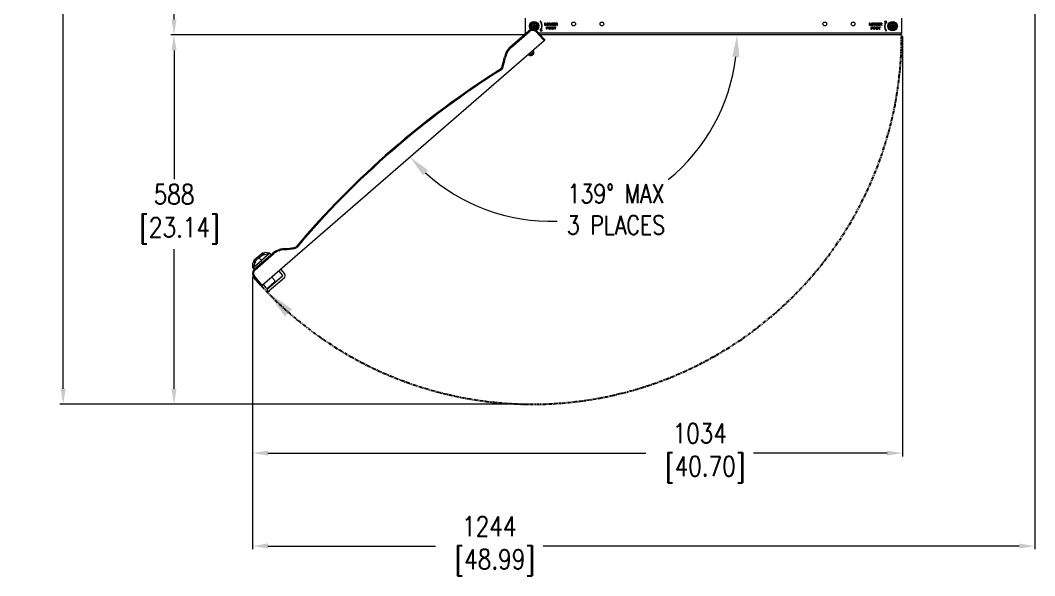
# Model space of a CAD drawing. Header units: inches. Extents: x 40138 to 76695, y -14500 to -5279.
# Drawn here: x 42529 to 44143, y -10844 to -9960 of the extents above; entities that cross this region are included whole.
import ezdxf

# ---------------------------------------------------------------- set-up
doc = ezdxf.new("R2010")
doc.units = ezdxf.units.IN
doc.header["$LTSCALE"] = 2
doc.header["$MEASUREMENT"] = 0
doc.header["$PDMODE"] = 35
doc.header["$PDSIZE"] = -1
doc.linetypes.add('PHANTOM', pattern=[2.5, 1.25, -0.25, 0.25, -0.25, 0.25, -0.25])
for name, color, linetype, lineweight in [('M-ANNO-DIMS', 7, 'Continuous', 13), ('M-ANNO-TEXT', 7, 'Continuous', 13), ('M-OBJECT-DETAILS', 7, 'Continuous', 9), ('M-OBJECT-FRAME', 7, 'Continuous', 18)]:
    doc.layers.add(name, color=color, linetype=linetype, lineweight=lineweight)
doc.styles.get("Standard").update_dxf_attribs({"font": 'romans.shx', "width": 0.8})
doc.dimstyles.new('GEN-ISO', dxfattribs={"dimscale": 10, "dimtxt": 4.5, "dimasz": 3.5, "dimexe": 0.75, "dimexo": 0.75, "dimgap": 0.75, "dimtad": 0, "dimtih": 1, "dimtoh": 1, "dimdec": 0, "dimzin": 4, "dimdsep": 46, "dimtxsty": 'Standard', "dimcen": 0, "dimclrd": 256, "dimclre": 256, "dimclrt": 256, "dimadec": 0, "dimazin": 1, "dimtfac": 1, "dimtdec": 0, "dimtmove": 0, "dimatfit": 1, "dimfxl": 1, "dimtolj": 1, "dimtzin": 0, "dimlwd": -1, "dimlwe": -1, "dimarcsym": 0})
doc.dimstyles.new('World Wide Dims', dxfattribs={"dimscale": 7, "dimtxt": 4.5, "dimasz": 3.5, "dimexe": 0.75, "dimexo": 0.75, "dimgap": 0.75, "dimtad": 0, "dimtih": 1, "dimtoh": 1, "dimdec": 0, "dimzin": 4, "dimdsep": 46, "dimtxsty": 'Standard', "dimcen": 0, "dimclrd": 256, "dimclre": 256, "dimclrt": 256, "dimadec": 0, "dimazin": 1, "dimtfac": 1, "dimtdec": 0, "dimtmove": 0, "dimatfit": 3, "dimfxl": 1, "dimtolj": 1, "dimtzin": 0, "dimlwd": -1, "dimlwe": -1, "dimarcsym": 0})

# ---------------------------------------------------------------- blocks, each defined once
blk = doc.blocks.new('*D42')
at = {"layer": 'Defpoints', "color": 0, "transparency": 16777216}
for p in [(42597.6, -8644.4), (43343.9, -8644.4), (43343.9, -10570.9)]:
    blk.add_point(p, dxfattribs=at)
at = {"layer": 'M-ANNO-DIMS', "transparency": 16777216}
for p, q in [((43338.7, -8644.4), (42592.4, -8644.4)), ((42597.6, -8668.9), (42597.6, -9254)), ((42597.6, -10546.4), (42597.6, -9365)), ((43338.7, -10570.9), (42592.4, -10570.9))]:
    blk.add_line(p, q, dxfattribs=at)
for points in [[(42593.6, -8668.9), (42601.7, -8668.9), (42597.6, -8644.4)], [(42593.6, -10546.4), (42601.7, -10546.4), (42597.6, -10570.9)]]:
    blk.add_solid(points, dxfattribs=at)
at = {"layer": 'M-ANNO-DIMS', "transparency": 16777216, "insert": (42597.6, -9309.5), "char_height": 31.5, "attachment_point": 5}
blk.add_mtext('\\A1;1927\\P [75.85]', dxfattribs=at)
blk = doc.blocks.new('*D43')
at = {"layer": 'Defpoints', "color": 0, "transparency": 16777216}
for p in [(42774, -9983.2), (43335.5, -9983.2), (43343.9, -10570.9)]:
    blk.add_point(p, dxfattribs=at)
at = {"layer": 'M-ANNO-DIMS', "transparency": 16777216}
for p, q in [((43330.2, -9983.2), (42768.7, -9983.2)), ((42774, -10007.7), (42774, -10212.9)), ((42774, -10546.4), (42774, -10323.9)), ((43338.7, -10570.9), (42768.7, -10570.9))]:
    blk.add_line(p, q, dxfattribs=at)
for points in [[(42769.9, -10007.7), (42778, -10007.7), (42774, -9983.2)], [(42769.9, -10546.4), (42778, -10546.4), (42774, -10570.9)]]:
    blk.add_solid(points, dxfattribs=at)
at = {"layer": 'M-ANNO-DIMS', "transparency": 16777216, "insert": (42774, -10268.4), "char_height": 31.5, "attachment_point": 5}
blk.add_mtext('\\A1;588\\P [23.14]', dxfattribs=at)
blk = doc.blocks.new('*D44')
at = {"layer": 'Defpoints', "color": 0, "transparency": 16777216}
for p in [(43932.7, -9980.4), (42898.8, -10362.9), (42898.8, -10648.7)]:
    blk.add_point(p, dxfattribs=at)
at = {"layer": 'M-ANNO-DIMS', "transparency": 16777216}
for p, q in [((43932.7, -9985.6), (43932.7, -10653.9)), ((42898.8, -10368.1), (42898.8, -10653.9)), ((42923.3, -10648.7), (43524.6, -10648.7)), ((43908.2, -10648.7), (43695.9, -10648.7))]:
    blk.add_line(p, q, dxfattribs=at)
for points in [[(42923.3, -10644.6), (42923.3, -10652.8), (42898.8, -10648.7)], [(43908.2, -10644.6), (43908.2, -10652.8), (43932.7, -10648.7)]]:
    blk.add_solid(points, dxfattribs=at)
at = {"layer": 'M-ANNO-DIMS', "transparency": 16777216, "insert": (43610.3, -10648.7), "char_height": 31.5, "attachment_point": 5}
blk.add_mtext('\\A1;1034\\P [40.70]', dxfattribs=at)
blk = doc.blocks.new('*D45')
at = {"layer": 'Defpoints', "color": 0, "transparency": 16777216}
for p in [(43335.5, -9983.2), (43929.9, -9983.2), (43362.6, -9992.4), (43359.5, -10279.2), (42914.5, -10382)]:
    blk.add_point(p, dxfattribs=at)
at = {"layer": 'M-ANNO-TEXT', "transparency": 16777216}
for start, end in [(309.0667, 353.2303), (227.7697, 271.9362)]:
    blk.add_arc((43373.3, -9983.2), 296.4, start, end, dxfattribs=at)
for points in [[(43661.8, -10017.8), (43673.5, -10018.4), (43669.7, -9983.2)], [(43169.9, -10206.7), (43178.3, -10198.5), (43149.6, -10177.6)]]:
    blk.add_solid(points, dxfattribs=at)
at = {"layer": 'M-ANNO-TEXT', "transparency": 16777216, "insert": (43477.1, -10260.8), "char_height": 30, "attachment_point": 5}
blk.add_mtext('\\A1;139° MAX\\P3 PLACES', dxfattribs=at)
blk = doc.blocks.new('*D46')
at = {"layer": 'Defpoints', "color": 0, "transparency": 16777216}
for p in [(42774, -8932.2), (43356.2, -8932.2), (43335.5, -9983.2)]:
    blk.add_point(p, dxfattribs=at)
at = {"layer": 'M-ANNO-DIMS', "transparency": 16777216}
for p, q in [((43350.9, -8932.2), (42768.7, -8932.2)), ((42774, -8956.7), (42774, -9527.6)), ((42774, -9958.7), (42774, -9749.6)), ((43330.2, -9983.2), (42768.7, -9983.2))]:
    blk.add_line(p, q, dxfattribs=at)
for points in [[(42769.9, -8956.7), (42778, -8956.7), (42774, -8932.2)], [(42769.9, -9958.7), (42778, -9958.7), (42774, -9983.2)]]:
    blk.add_solid(points, dxfattribs=at)
at = {"layer": 'M-ANNO-DIMS', "transparency": 16777216, "insert": (42774, -9638.6), "char_height": 31.5, "attachment_point": 5}
blk.add_mtext('\\A1;1051\\P [41.38]\\PDEPTH\\PW/O DOORS', dxfattribs=at)
blk = doc.blocks.new('*D47')
at = {"layer": 'Defpoints', "color": 0, "transparency": 16777216}
for p in [(44143.1, -8580.1), (42898.8, -10362.9), (42898.8, -10796.7)]:
    blk.add_point(p, dxfattribs=at)
at = {"layer": 'M-ANNO-DIMS', "transparency": 16777216}
for p, q in [((44143.1, -8585.3), (44143.1, -10801.9)), ((42898.8, -10368.1), (42898.8, -10801.9)), ((42923.3, -10796.7), (43189.9, -10796.7)), ((44118.6, -10796.7), (43361.2, -10796.7))]:
    blk.add_line(p, q, dxfattribs=at)
for points in [[(42923.3, -10792.6), (42923.3, -10800.7), (42898.8, -10796.7)], [(44118.6, -10792.6), (44118.6, -10800.7), (44143.1, -10796.7)]]:
    blk.add_solid(points, dxfattribs=at)
at = {"layer": 'M-ANNO-DIMS', "transparency": 16777216, "insert": (43275.5, -10796.7), "char_height": 31.5, "attachment_point": 5}
blk.add_mtext('\\A1;1244\\P [48.99]', dxfattribs=at)

msp = doc.modelspace()

# ---------------------------------------------------------------- linework, layer by layer
at = {"layer": 'M-ANNO-DIMS'}
for p, q in [((42904.122, -10342.039), (42899.398, -10346.145)), ((42904.122, -10342.039), (42899.486, -10353.913)), ((42899.486, -10353.913), (42912.939, -10342.219)), ((42900.538, -10345.101), (42901.178, -10342.93)), ((42901.662, -10341.288), (42913.587, -10330.922)), ((42902.103, -10355.613), (42931.078, -10330.426)), ((42932.127, -10331.634), (42903.153, -10356.821)), ((42903.153, -10356.821), (42932.127, -10331.634)), ((42909.055, -10337.751), (42904.122, -10342.039)), ((42899.486, -10353.913), (42899.398, -10346.145)), ((42899.486, -10353.913), (42901.454, -10356.178)), ((42900.564, -10345.132), (42900.538, -10345.101)), ((42901.454, -10356.178), (42902.103, -10355.613))]:
    msp.add_line(p, q, dxfattribs=at)
for centre, radius, start, end in [((42906.747, -10343.68), 5.618, 172.330041, 188.474571), ((42906.747, -10343.68), 5.618, 154.811326, 172.330041), ((42908.402, -10362.859), 9.6, 131, 221), ((42908.402, -10362.859), 8, 131, 221), ((42908.402, -10362.859), 8, 131, 221)]:
    msp.add_arc(centre, radius, start, end, dxfattribs=at)
at = {"layer": 'M-OBJECT-DETAILS', "linetype": 'Continuous'}
for p, q in [((43332.675, -9956.23), (43332.675, -9980.372)), ((43931.275, -9956.23), (43931.275, -9980.372)), ((43333.769, -9980.372), (43332.675, -9980.372)), ((43931.275, -9980.372), (43354.255, -9980.372)), ((43928.489, -9983.158), (43356.677, -9983.158))]:
    msp.add_line(p, q, dxfattribs=at)
at = {"layer": 'M-OBJECT-DETAILS', "linetype": 'Continuous', "lineweight": 0}
for p, q in [((43344.772, -9968.411), (43344.072, -9968.411)), ((43344.072, -9968.411), (43344.072, -9969.611)), ((43344.072, -9969.611), (43344.772, -9969.611)), ((43345.71, -9968.067), (43345.71, -9969.955)), ((43347.766, -9967.899), (43345.878, -9967.899)), ((43345.878, -9970.123), (43347.766, -9970.123)), ((43347.422, -9966.261), (43346.222, -9966.261)), ((43346.222, -9966.261), (43346.222, -9966.961)), ((43346.222, -9971.061), (43346.222, -9971.761)), ((43346.222, -9971.761), (43347.422, -9971.761)), ((43347.422, -9966.961), (43347.422, -9966.261)), ((43347.422, -9971.761), (43347.422, -9971.061)), ((43347.934, -9969.955), (43347.934, -9968.067)), ((43349.572, -9968.411), (43348.872, -9968.411)), ((43348.872, -9969.611), (43349.572, -9969.611)), ((43349.572, -9969.611), (43349.572, -9968.411)), ((43357.069, -9961.011), (43356.675, -9961.318)), ((43364.052, -9964.011), (43364.617, -9964.011)), ((43364.052, -9968.011), (43364.052, -9964.011)), ((43366.514, -9968.011), (43364.052, -9968.011)), ((43364.617, -9964.011), (43364.617, -9967.549)), ((43364.617, -9967.549), (43366.514, -9967.549)), ((43366.514, -9967.549), (43366.514, -9968.011)), ((43366.565, -9970.165), (43369.232, -9970.165)), ((43366.565, -9974.165), (43366.565, -9970.165)), ((43367.129, -9970.626), (43367.129, -9971.908)), ((43369.232, -9970.626), (43367.129, -9970.626)), ((43367.129, -9971.908), (43368.924, -9971.908)), ((43367.129, -9972.37), (43367.129, -9974.165)), ((43368.924, -9972.37), (43367.129, -9972.37)), ((43368.924, -9971.908), (43368.924, -9972.37)), ((43369.232, -9970.165), (43369.232, -9970.626)), ((43371.027, -9964.011), (43371.609, -9964.011)), ((43372.034, -9968.011), (43371.027, -9964.011)), ((43371.609, -9964.011), (43372.203, -9966.641)), ((43372.701, -9968.011), (43372.034, -9968.011)), ((43372.592, -9966.741), (43373.382, -9964.011)), ((43373.568, -9965.018), (43372.701, -9968.011)), ((43373.382, -9964.011), (43374.06, -9964.011)), ((43374.681, -9968.011), (43373.845, -9964.954)), ((43374.06, -9964.011), (43374.632, -9966.015)), ((43375.301, -9968.011), (43374.681, -9968.011)), ((43375.136, -9966.626), (43375.726, -9964.011)), ((43376.309, -9964.011), (43375.301, -9968.011)), ((43375.726, -9964.011), (43376.309, -9964.011)), ((43376.822, -9964.011), (43379.642, -9964.011)), ((43376.822, -9968.011), (43376.822, -9964.011)), ((43379.745, -9968.011), (43376.822, -9968.011)), ((43377.386, -9964.472), (43377.386, -9965.703)), ((43379.642, -9964.472), (43377.386, -9964.472)), ((43377.386, -9965.703), (43379.488, -9965.703)), ((43377.386, -9966.165), (43377.386, -9967.549)), ((43379.488, -9966.165), (43377.386, -9966.165)), ((43377.386, -9967.549), (43379.745, -9967.549)), ((43378.258, -9970.165), (43381.386, -9970.165)), ((43378.258, -9970.626), (43378.258, -9970.165)), ((43379.54, -9970.626), (43378.258, -9970.626)), ((43379.488, -9965.703), (43379.488, -9966.165)), ((43379.54, -9974.165), (43379.54, -9970.626)), ((43379.642, -9964.011), (43379.642, -9964.472)), ((43379.745, -9967.549), (43379.745, -9968.011)), ((43380.104, -9970.626), (43380.104, -9974.165)), ((43381.386, -9970.626), (43380.104, -9970.626)), ((43380.514, -9964.011), (43382.25, -9964.011)), ((43380.514, -9968.011), (43380.514, -9964.011)), ((43381.078, -9968.011), (43380.514, -9968.011)), ((43382.27, -9964.472), (43381.078, -9964.472)), ((43381.078, -9964.472), (43381.078, -9965.754)), ((43381.078, -9965.754), (43382.149, -9965.754)), ((43381.078, -9966.216), (43381.078, -9968.011)), ((43381.656, -9966.216), (43381.078, -9966.216)), ((43381.386, -9970.165), (43381.386, -9970.626)), ((43383.272, -9968.011), (43382.774, -9967.166)), ((43383.262, -9966.907), (43383.919, -9968.011)), ((43383.919, -9968.011), (43383.272, -9968.011)), ((43880.512, -9964.011), (43881.076, -9964.011)), ((43880.512, -9968.011), (43880.512, -9964.011)), ((43882.974, -9968.011), (43880.512, -9968.011)), ((43881.076, -9964.011), (43881.076, -9967.549)), ((43881.076, -9967.549), (43882.974, -9967.549)), ((43882.897, -9970.216), (43885.564, -9970.216)), ((43882.897, -9974.216), (43882.897, -9970.216)), ((43882.974, -9967.549), (43882.974, -9968.011)), ((43883.461, -9970.677), (43883.461, -9971.959)), ((43885.564, -9970.677), (43883.461, -9970.677)), ((43883.461, -9971.959), (43885.256, -9971.959)), ((43883.461, -9972.421), (43883.461, -9974.216)), ((43885.256, -9972.421), (43883.461, -9972.421)), ((43885.256, -9971.959), (43885.256, -9972.421)), ((43885.564, -9970.216), (43885.564, -9970.677)), ((43887.487, -9964.011), (43888.069, -9964.011)), ((43888.494, -9968.011), (43887.487, -9964.011)), ((43888.069, -9964.011), (43888.663, -9966.641)), ((43889.161, -9968.011), (43888.494, -9968.011)), ((43889.052, -9966.741), (43889.842, -9964.011)), ((43890.028, -9965.018), (43889.161, -9968.011)), ((43889.842, -9964.011), (43890.52, -9964.011)), ((43891.141, -9968.011), (43890.305, -9964.954)), ((43890.52, -9964.011), (43891.092, -9966.015)), ((43891.761, -9968.011), (43891.141, -9968.011)), ((43891.596, -9966.626), (43892.186, -9964.011)), ((43892.769, -9964.011), (43891.761, -9968.011)), ((43892.186, -9964.011), (43892.769, -9964.011)), ((43893.128, -9964.011), (43895.948, -9964.011)), ((43893.128, -9968.011), (43893.128, -9964.011)), ((43896.051, -9968.011), (43893.128, -9968.011)), ((43893.692, -9964.472), (43893.692, -9965.703)), ((43895.948, -9964.472), (43893.692, -9964.472)), ((43893.692, -9965.703), (43895.794, -9965.703)), ((43893.692, -9966.165), (43893.692, -9967.549)), ((43895.794, -9966.165), (43893.692, -9966.165)), ((43893.692, -9967.549), (43896.051, -9967.549)), ((43894.589, -9970.216), (43897.717, -9970.216)), ((43894.589, -9970.677), (43894.589, -9970.216)), ((43895.871, -9970.677), (43894.589, -9970.677)), ((43895.794, -9965.703), (43895.794, -9966.165)), ((43895.871, -9974.216), (43895.871, -9970.677)), ((43895.948, -9964.011), (43895.948, -9964.472)), ((43896.051, -9967.549), (43896.051, -9968.011)), ((43896.435, -9970.677), (43896.435, -9974.216)), ((43897.717, -9970.677), (43896.435, -9970.677)), ((43896.82, -9964.011), (43898.556, -9964.011)), ((43896.82, -9968.011), (43896.82, -9964.011)), ((43897.384, -9968.011), (43896.82, -9968.011)), ((43898.576, -9964.472), (43897.384, -9964.472)), ((43897.384, -9964.472), (43897.384, -9965.754)), ((43897.384, -9965.754), (43898.455, -9965.754)), ((43897.384, -9966.216), (43897.384, -9968.011)), ((43897.962, -9966.216), (43897.384, -9966.216)), ((43897.717, -9970.216), (43897.717, -9970.677)), ((43899.578, -9968.011), (43899.08, -9967.166)), ((43899.568, -9966.907), (43900.225, -9968.011)), ((43900.225, -9968.011), (43899.578, -9968.011)), ((43907.154, -9961.011), (43904.205, -9961.561)), ((43904.205, -9961.561), (43904.296, -9962.052)), ((43904.296, -9962.052), (43906.406, -9961.659)), ((43906.819, -9961.942), (43907.212, -9964.052)), ((43907.704, -9963.96), (43907.154, -9961.011)), ((43907.212, -9964.052), (43907.704, -9963.96)), ((43914.378, -9968.411), (43914.378, -9969.611)), ((43915.078, -9968.411), (43914.378, -9968.411)), ((43914.378, -9969.611), (43915.078, -9969.611)), ((43916.016, -9968.067), (43916.016, -9969.955)), ((43918.072, -9967.899), (43916.184, -9967.899)), ((43916.184, -9970.123), (43918.072, -9970.123)), ((43917.728, -9966.261), (43916.528, -9966.261)), ((43916.528, -9966.261), (43916.528, -9966.961)), ((43916.528, -9971.061), (43916.528, -9971.761)), ((43916.528, -9971.761), (43917.728, -9971.761)), ((43917.728, -9966.961), (43917.728, -9966.261)), ((43917.728, -9971.761), (43917.728, -9971.061)), ((43918.24, -9969.955), (43918.24, -9968.067)), ((43919.878, -9968.411), (43919.178, -9968.411)), ((43919.178, -9969.611), (43919.878, -9969.611)), ((43919.878, -9969.611), (43919.878, -9968.411)), ((43356.737, -9973.97), (43356.246, -9974.062)), ((43356.246, -9974.062), (43356.796, -9977.011)), ((43357.131, -9976.08), (43356.737, -9973.97)), ((43356.796, -9977.011), (43359.745, -9976.461)), ((43359.653, -9975.969), (43357.543, -9976.363)), ((43359.745, -9976.461), (43359.653, -9975.969)), ((43367.129, -9974.165), (43366.565, -9974.165)), ((43380.104, -9974.165), (43379.54, -9974.165)), ((43883.461, -9974.216), (43882.897, -9974.216)), ((43896.435, -9974.216), (43895.871, -9974.216)), ((43906.881, -9977.011), (43907.275, -9976.703))]:
    msp.add_line(p, q, dxfattribs=at)
at = {"layer": 'M-OBJECT-DETAILS', "color": 7, "linetype": 'Continuous'}
for p, q in [((43339.242, -9977.735), (43310.267, -10002.922)), ((43310.267, -10002.922), (43339.242, -9977.735)), ((43332.674, -9980.372), (43333.071, -9980.979)), ((43346.022, -9972.93), (43346.057, -9973.952)), ((43346.057, -9973.952), (43346.083, -9973.956)), ((43347.561, -9973.956), (43347.587, -9973.952)), ((43347.587, -9973.952), (43347.622, -9972.93)), ((43361, -9990.57), (43350.528, -9978.524)), ((43350.528, -9978.524), (43360.993, -9990.562)), ((43361, -9990.57), (43362.633, -9992.449)), ((43362.201, -9989.512), (43363.841, -9991.399)), ((43363.841, -9991.399), (43362.633, -9992.449)), ((43301.218, -10018.893), (43300.983, -10019.865)), ((43300.983, -10019.865), (43301.218, -10018.893)), ((43302.149, -10011.428), (43302.573, -10010.522)), ((43304.022, -10011.2), (43303.599, -10012.106)), ((43303.599, -10012.106), (43304.022, -10011.2)), ((43337.369, -10014.719), (43337.044, -10014.693)), ((43340.714, -10014.488), (43342.978, -10012.52)), ((43342.272, -10014.593), (43340.732, -10014.472)), ((43342.593, -10015.127), (43342.512, -10015.121)), ((43342.978, -10012.52), (43345.243, -10010.551)), ((43343.29, -10014.823), (43343.152, -10014.943)), ((43345.135, -10012.018), (43345.118, -10012.294)), ((43345.354, -10013.029), (43345.216, -10013.149)), ((43345.62, -10012.42), (43345.615, -10012.501)), ((43345.957, -10006.945), (43345.937, -10007.271)), ((43296.908, -10034.808), (43296.493, -10036.176)), ((43296.493, -10036.176), (43296.908, -10034.808)), ((42940.725, -10325.072), (42941.681, -10324.779)), ((42942.15, -10326.308), (42941.194, -10326.602)), ((42941.194, -10326.602), (42942.15, -10326.308)), ((42949.046, -10323.303), (42950.042, -10323.205)), ((42950.198, -10324.798), (42949.203, -10324.895)), ((42949.203, -10324.895), (42950.198, -10324.798)), ((42966.975, -10322.621), (42965.562, -10322.843)), ((42965.562, -10322.843), (42966.975, -10322.621)), ((42909.055, -10337.751), (42913.988, -10333.463)), ((42909.055, -10337.751), (42912.939, -10342.219)), ((42926.392, -10330.524), (42912.939, -10342.219)), ((42913.988, -10333.463), (42918.712, -10329.356)), ((42913.988, -10333.463), (42926.392, -10330.524)), ((42915.28, -10330.671), (42917.52, -10330.34)), ((42917.52, -10330.34), (42917.546, -10330.37)), ((42926.392, -10330.524), (42918.712, -10329.356)), ((42926.392, -10330.524), (42928.361, -10332.788)), ((42940.767, -10359.172), (42946.58, -10365.86)), ((42943.786, -10356.548), (42949.599, -10363.235)), ((42902.364, -10368.108), (42912.835, -10380.154)), ((42912.828, -10380.146), (42902.364, -10368.108)), ((42946.493, -10367.114), (42922.936, -10387.591)), ((42949.117, -10370.133), (42925.561, -10390.61)), ((42929.639, -10368.845), (42934.231, -10374.128)), ((42913.261, -10383.082), (42911.621, -10381.196)), ((42914.468, -10382.033), (42912.835, -10380.154)), ((42914.468, -10382.033), (42913.261, -10383.082)), ((42920.835, -10385.774), (42916.242, -10380.491)), ((42922.739, -10390.413), (42922.936, -10387.591)), ((42924.051, -10391.922), (42922.739, -10390.413)), ((42934.083, -10376.245), (42922.951, -10385.922)), ((42925.561, -10390.61), (42924.051, -10391.922))]:
    msp.add_line(p, q, dxfattribs=at)
at = {"layer": 'M-OBJECT-DETAILS', "color": 7, "linetype": 'Continuous', "flags": 128}
msp.add_lwpolyline([(43332.812, -9981.204), (43332.73, -9980.926), (43332.674, -9980.372)], dxfattribs=at)
at = {"layer": 'M-OBJECT-DETAILS', "linetype": 'Continuous', "lineweight": 0}
for centre, radius in [((43346.822, -9969.011), 7.5), ((43346.822, -9969.011), 6.5), ((43346.822, -9969.011), 5), ((43346.822, -9969.011), 4.25), ((43917.128, -9969.011), 7.5), ((43917.128, -9969.011), 6.5), ((43917.128, -9969.011), 5), ((43917.128, -9969.011), 4.25)]:
    msp.add_circle(centre, radius, dxfattribs=at)
at = {"layer": 'M-OBJECT-DETAILS', "linetype": 'Continuous'}
for centre in [(43409.675, -9965.656), (43454.675, -9965.656), (43809.275, -9965.656), (43854.275, -9965.656)]:
    msp.add_circle(centre, 3, dxfattribs=at)
at = {"layer": 'M-OBJECT-DETAILS', "linetype": 'Continuous', "lineweight": 0}
for centre, radius, start, end in [((43344.772, -9966.961), 1.45, 270, 0), ((43344.772, -9971.061), 1.45, 0, 90), ((43348.872, -9966.961), 1.45, 180, 270), ((43348.872, -9971.061), 1.45, 90, 180), ((43346.822, -9969.011), 12.5, 325.560092, 37.979872), ((43346.822, -9969.011), 13, 325.560092, 37.979872), ((43917.128, -9969.011), 13, 145.560092, 217.979872), ((43917.128, -9969.011), 12.5, 145.560092, 217.979872), ((43915.078, -9966.961), 1.45, 270, 0), ((43915.078, -9971.061), 1.45, 0, 90), ((43919.178, -9966.961), 1.45, 180, 270), ((43919.178, -9971.061), 1.45, 90, 180)]:
    msp.add_arc(centre, radius, start, end, dxfattribs=at)
at = {"layer": 'M-OBJECT-DETAILS', "color": 1, "linetype": 'PHANTOM', "lineweight": -3, "ltscale": 2}
msp.add_arc((43343.925, -9983.35), 587.586, 222.866757, 0.018723, dxfattribs=at)
at = {"layer": 'M-OBJECT-DETAILS', "color": 7, "linetype": 'Continuous'}
for centre, radius, start, end in [((43344.49, -9983.773), 8, 41, 131), ((43344.49, -9983.773), 8, 41, 131), ((43346.822, -9969.011), 5, 261.501835, 278.498165), ((43326.669, -10021.79), 25.001, 131, 154.938218), ((43326.669, -10021.79), 25.001, 131, 154.938218), ((43040.482, -9956.863), 268.011, 343.092389, 346.404018), ((43040.482, -9956.863), 268.011, 343.092389, 346.404018), ((43336.211, -10027.356), 36.001, 154.938218, 166.404018), ((43336.211, -10027.356), 36.001, 154.938218, 166.404018), ((43338.827, -10011.491), 3.542, 241.622368, 302.202589), ((43341.666, -10011.052), 4.851, 234.703231, 27.291798), ((43341.642, -10011.023), 4.785, 236.034306, 25.83839), ((43341.156, -10010.423), 4.89, 248.934281, 13.065721), ((43341.156, -10010.423), 4.382, 258.553485, 3.446519), ((43342.652, -10014.368), 0.762, 265.526492, 311), ((43342.537, -10008.265), 3.542, 319.797411, 20.377632), ((43344.854, -10012.454), 0.762, 311, 356.473508), ((43292.57, -10034.984), 2.5, 302.257502, 343.092389), ((43292.57, -10034.984), 4.1, 302.257502, 343.092389), ((43292.57, -10034.984), 4.1, 302.257502, 343.092389), ((44051.504, -11237.474), 1417.857, 122.257502, 139.742498), ((44051.504, -11237.474), 1417.857, 122.257502, 139.742498), ((42948.53, -10350.502), 25.001, 107.061782, 131), ((42948.53, -10350.502), 25.001, 107.061782, 131), ((42952.713, -10360.725), 36.001, 95.595982, 107.061782), ((42952.713, -10360.725), 36.001, 95.595982, 107.061782), ((42924.063, -10058.064), 268.011, 275.595982, 278.907611), ((42924.063, -10058.064), 268.011, 275.595982, 278.907611), ((42966.34, -10318.571), 4.1, 278.907611, 319.742498), ((42966.34, -10318.571), 4.1, 278.907611, 319.742498), ((42915.248, -10336.29), 5.618, 89.669959, 107.188674), ((42915.248, -10336.29), 5.618, 73.525429, 89.669959), ((42933.099, -10375.113), 1.5, 311, 41), ((42945.909, -10366.443), 0.889, 311, 41), ((42945.909, -10366.443), 4.889, 311, 41), ((42921.967, -10384.79), 1.5, 221, 311)]:
    msp.add_arc(centre, radius, start, end, dxfattribs=at)
at = {"layer": 'M-OBJECT-DETAILS', "linetype": 'Continuous', "lineweight": 0}
for points, knots in [([(43366.924, -9966.064), (43366.944, -9965.763), (43366.983, -9965.165), (43367.45, -9964.438), (43368.118, -9964.017), (43368.589, -9963.979), (43368.824, -9963.959)], [0, 0, 0, 0, 0.28057046, 0.55957409, 0.77956595, 1, 1, 1, 1]), ([(43368.822, -9968.062), (43368.533, -9968.029), (43367.955, -9967.963), (43367.315, -9967.416), (43366.984, -9966.742), (43366.944, -9966.29), (43366.924, -9966.064)], [0, 0, 0, 0, 0.279603976, 0.558763364, 0.77930623, 1, 1, 1, 1]), ([(43368.827, -9964.421), (43368.603, -9964.451), (43368.154, -9964.511), (43367.538, -9965.116), (43367.507, -9965.708), (43367.488, -9966.07)], [0, 0, 0, 0, 0.28012631, 0.55965841, 1, 1, 1, 1]), ([(43367.488, -9966.07), (43367.502, -9966.284), (43367.529, -9966.711), (43367.852, -9967.233), (43368.316, -9967.553), (43368.651, -9967.585), (43368.819, -9967.601)], [0, 0, 0, 0, 0.280661939, 0.55988598, 0.779851822, 1, 1, 1, 1]), ([(43368.819, -9967.601), (43369.039, -9967.572), (43369.477, -9967.516), (43369.932, -9967.059), (43370.131, -9966.528), (43370.147, -9966.185), (43370.155, -9966.013)], [0, 0, 0, 0, 0.279097707, 0.558190618, 0.778797349, 1, 1, 1, 1]), ([(43370.719, -9966.017), (43370.694, -9966.31), (43370.643, -9966.895), (43370.177, -9967.606), (43369.511, -9967.995), (43369.052, -9968.04), (43368.822, -9968.062)], [0, 0, 0, 0, 0.28035651, 0.55950517, 0.77964455, 1, 1, 1, 1]), ([(43368.824, -9963.959), (43369.118, -9963.994), (43369.707, -9964.063), (43370.354, -9964.629), (43370.672, -9965.325), (43370.704, -9965.786), (43370.719, -9966.017)], [0, 0, 0, 0, 0.27956663, 0.55858702, 0.77908267, 1, 1, 1, 1]), ([(43370.155, -9966.013), (43370.141, -9965.795), (43370.114, -9965.36), (43369.815, -9964.809), (43369.341, -9964.475), (43368.999, -9964.439), (43368.827, -9964.421)], [0, 0, 0, 0, 0.28079188, 0.56006546, 0.7799843, 1, 1, 1, 1]), ([(43369.745, -9972.217), (43369.764, -9971.917), (43369.804, -9971.319), (43370.271, -9970.591), (43370.938, -9970.171), (43371.409, -9970.132), (43371.645, -9970.113)], [0, 0, 0, 0, 0.28057011, 0.55957338, 0.77955696, 1, 1, 1, 1]), ([(43371.642, -9974.216), (43371.353, -9974.183), (43370.776, -9974.117), (43370.136, -9973.57), (43369.804, -9972.896), (43369.765, -9972.444), (43369.745, -9972.217)], [0, 0, 0, 0, 0.27959543, 0.55876329, 0.77930692, 1, 1, 1, 1]), ([(43371.648, -9970.575), (43371.423, -9970.605), (43370.974, -9970.665), (43370.358, -9971.27), (43370.328, -9971.862), (43370.309, -9972.224)], [0, 0, 0, 0, 0.28011756, 0.55965307, 1, 1, 1, 1]), ([(43370.309, -9972.224), (43370.322, -9972.438), (43370.35, -9972.865), (43370.672, -9973.387), (43371.136, -9973.706), (43371.472, -9973.738), (43371.64, -9973.754)], [0, 0, 0, 0, 0.28066139, 0.55988488, 0.77983931, 1, 1, 1, 1]), ([(43371.64, -9973.754), (43371.859, -9973.726), (43372.298, -9973.67), (43372.753, -9973.213), (43372.952, -9972.682), (43372.968, -9972.339), (43372.976, -9972.167)], [0, 0, 0, 0, 0.27909923, 0.55818436, 0.77880892, 1, 1, 1, 1]), ([(43373.54, -9972.171), (43373.514, -9972.464), (43373.464, -9973.049), (43372.998, -9973.76), (43372.331, -9974.149), (43371.872, -9974.194), (43371.642, -9974.216)], [0, 0, 0, 0, 0.28035565, 0.55949548, 0.77963419, 1, 1, 1, 1]), ([(43371.645, -9970.113), (43371.939, -9970.148), (43372.527, -9970.217), (43373.175, -9970.782), (43373.493, -9971.479), (43373.524, -9971.94), (43373.54, -9972.171)], [0, 0, 0, 0, 0.27955787, 0.55858613, 0.77908222, 1, 1, 1, 1]), ([(43372.976, -9972.167), (43372.962, -9971.949), (43372.934, -9971.513), (43372.635, -9970.962), (43372.162, -9970.629), (43371.819, -9970.593), (43371.648, -9970.575)], [0, 0, 0, 0, 0.28079025, 0.56006537, 0.77997432, 1, 1, 1, 1]), ([(43372.203, -9966.641), (43372.237, -9966.793), (43372.299, -9967.063), (43372.359, -9967.333), (43372.386, -9967.451)], [0, 0, 0, 0, 0.55998616, 1, 1, 1, 1]), ([(43372.386, -9967.451), (43372.424, -9967.319), (43372.493, -9967.082), (43372.562, -9966.845), (43372.592, -9966.741)], [0, 0, 0, 0, 0.56000988, 1, 1, 1, 1]), ([(43373.719, -9964.494), (43373.691, -9964.592), (43373.64, -9964.766), (43373.59, -9964.941), (43373.568, -9965.018)], [0, 0, 0, 0, 0.55999968, 1, 1, 1, 1]), ([(43373.845, -9964.954), (43373.821, -9964.868), (43373.779, -9964.715), (43373.737, -9964.561), (43373.719, -9964.494)], [0, 0, 0, 0, 0.55999271, 1, 1, 1, 1]), ([(43374.052, -9972.217), (43374.072, -9971.917), (43374.111, -9971.319), (43374.579, -9970.591), (43375.246, -9970.171), (43375.717, -9970.132), (43375.952, -9970.113)], [0, 0, 0, 0, 0.28057011, 0.55957338, 0.77955696, 1, 1, 1, 1]), ([(43375.95, -9974.216), (43375.661, -9974.183), (43375.083, -9974.117), (43374.444, -9973.57), (43374.112, -9972.896), (43374.072, -9972.444), (43374.052, -9972.217)], [0, 0, 0, 0, 0.27959543, 0.55876329, 0.77930692, 1, 1, 1, 1]), ([(43375.956, -9970.575), (43375.731, -9970.605), (43375.282, -9970.665), (43374.666, -9971.27), (43374.635, -9971.862), (43374.617, -9972.224)], [0, 0, 0, 0, 0.28012631, 0.55965841, 1, 1, 1, 1]), ([(43374.617, -9972.224), (43374.63, -9972.438), (43374.657, -9972.865), (43374.98, -9973.387), (43375.444, -9973.706), (43375.78, -9973.738), (43375.948, -9973.754)], [0, 0, 0, 0, 0.280661939, 0.55988598, 0.779851822, 1, 1, 1, 1]), ([(43374.632, -9966.015), (43374.698, -9966.281), (43374.817, -9966.758), (43374.909, -9967.239), (43374.95, -9967.451)], [0, 0, 0, 0, 0.56000174, 1, 1, 1, 1]), ([(43374.95, -9967.451), (43374.985, -9967.297), (43375.047, -9967.022), (43375.109, -9966.747), (43375.136, -9966.626)], [0, 0, 0, 0, 0.56001577, 1, 1, 1, 1]), ([(43375.948, -9973.754), (43376.167, -9973.726), (43376.606, -9973.67), (43377.06, -9973.213), (43377.259, -9972.682), (43377.275, -9972.339), (43377.283, -9972.167)], [0, 0, 0, 0, 0.27909923, 0.55818436, 0.77880892, 1, 1, 1, 1]), ([(43377.847, -9972.171), (43377.822, -9972.464), (43377.772, -9973.049), (43377.306, -9973.76), (43376.639, -9974.149), (43376.18, -9974.194), (43375.95, -9974.216)], [0, 0, 0, 0, 0.28035565, 0.55949548, 0.77963419, 1, 1, 1, 1]), ([(43375.952, -9970.113), (43376.247, -9970.148), (43376.835, -9970.217), (43377.483, -9970.782), (43377.801, -9971.479), (43377.832, -9971.94), (43377.847, -9972.171)], [0, 0, 0, 0, 0.27956663, 0.55858702, 0.77908267, 1, 1, 1, 1]), ([(43377.283, -9972.167), (43377.27, -9971.949), (43377.242, -9971.513), (43376.943, -9970.962), (43376.47, -9970.629), (43376.127, -9970.593), (43375.956, -9970.575)], [0, 0, 0, 0, 0.28079077, 0.56007445, 0.77998517, 1, 1, 1, 1]), ([(43381.934, -9966.234), (43381.882, -9966.228), (43381.79, -9966.216), (43381.697, -9966.216), (43381.656, -9966.216)], [0, 0, 0, 0, 0.55987687, 1, 1, 1, 1]), ([(43382.774, -9967.166), (43382.651, -9966.962), (43382.479, -9966.677), (43382.201, -9966.339), (43382.023, -9966.269), (43381.934, -9966.234)], [0, 0, 0, 0, 0.5608782, 0.78072097, 1, 1, 1, 1]), ([(43382.149, -9965.754), (43382.266, -9965.752), (43382.497, -9965.748), (43382.818, -9965.635), (43382.996, -9965.375), (43383.017, -9965.193), (43383.027, -9965.101)], [0, 0, 0, 0, 0.28156241, 0.56023505, 0.77988708, 1, 1, 1, 1]), ([(43382.25, -9964.011), (43382.434, -9964.013), (43382.8, -9964.017), (43383.293, -9964.235), (43383.547, -9964.657), (43383.576, -9964.945), (43383.591, -9965.089)], [0, 0, 0, 0, 0.28167024, 0.55920266, 0.77941012, 1, 1, 1, 1]), ([(43383.027, -9965.101), (43383.015, -9964.997), (43382.99, -9964.788), (43382.712, -9964.499), (43382.438, -9964.483), (43382.27, -9964.472)], [0, 0, 0, 0, 0.28041309, 0.55998877, 1, 1, 1, 1]), ([(43383.591, -9965.089), (43383.574, -9965.245), (43383.541, -9965.557), (43383.173, -9966.019), (43382.774, -9966.109), (43382.53, -9966.165)], [0, 0, 0, 0, 0.28051609, 0.56051087, 1, 1, 1, 1]), ([(43382.53, -9966.165), (43382.592, -9966.195), (43382.703, -9966.25), (43382.799, -9966.328), (43382.841, -9966.362)], [0, 0, 0, 0, 0.5601302, 1, 1, 1, 1]), ([(43382.841, -9966.362), (43382.93, -9966.455), (43383.09, -9966.622), (43383.21, -9966.82), (43383.262, -9966.907)], [0, 0, 0, 0, 0.55980192, 1, 1, 1, 1]), ([(43883.384, -9966.064), (43883.403, -9965.763), (43883.442, -9965.164), (43883.91, -9964.438), (43884.578, -9964.017), (43885.048, -9963.979), (43885.284, -9963.959)], [0, 0, 0, 0, 0.28058042, 0.55960579, 0.77957964, 1, 1, 1, 1]), ([(43885.282, -9968.062), (43884.993, -9968.029), (43884.415, -9967.962), (43883.776, -9967.415), (43883.443, -9966.742), (43883.404, -9966.29), (43883.384, -9966.064)], [0, 0, 0, 0, 0.27957947, 0.55876669, 0.77930095, 1, 1, 1, 1]), ([(43885.287, -9964.421), (43885.062, -9964.451), (43884.614, -9964.511), (43883.998, -9965.116), (43883.967, -9965.708), (43883.948, -9966.07)], [0, 0, 0, 0, 0.2801643, 0.55967527, 1, 1, 1, 1]), ([(43883.948, -9966.07), (43883.962, -9966.284), (43883.989, -9966.711), (43884.312, -9967.232), (43884.775, -9967.553), (43885.111, -9967.585), (43885.279, -9967.601)], [0, 0, 0, 0, 0.28064911, 0.55988154, 0.77984973, 1, 1, 1, 1]), ([(43885.279, -9967.601), (43885.499, -9967.572), (43885.937, -9967.516), (43886.392, -9967.059), (43886.591, -9966.528), (43886.607, -9966.185), (43886.615, -9966.013)], [0, 0, 0, 0, 0.279087112, 0.558163756, 0.778809894, 1, 1, 1, 1]), ([(43887.179, -9966.017), (43887.154, -9966.31), (43887.103, -9966.895), (43886.637, -9967.606), (43885.971, -9967.995), (43885.511, -9968.04), (43885.282, -9968.062)], [0, 0, 0, 0, 0.28035309, 0.55950934, 0.77963972, 1, 1, 1, 1]), ([(43885.284, -9963.959), (43885.579, -9963.994), (43886.167, -9964.062), (43886.814, -9964.629), (43887.133, -9965.325), (43887.164, -9965.786), (43887.179, -9966.017)], [0, 0, 0, 0, 0.27961919, 0.55857425, 0.77908163, 1, 1, 1, 1]), ([(43886.615, -9966.013), (43886.601, -9965.795), (43886.574, -9965.36), (43886.275, -9964.808), (43885.801, -9964.474), (43885.459, -9964.439), (43885.287, -9964.421)], [0, 0, 0, 0, 0.28078096, 0.56010339, 0.77995715, 1, 1, 1, 1]), ([(43886.076, -9972.269), (43886.096, -9971.968), (43886.134, -9971.37), (43886.603, -9970.643), (43887.27, -9970.222), (43887.741, -9970.184), (43887.976, -9970.165)], [0, 0, 0, 0, 0.28058042, 0.55960579, 0.77957964, 1, 1, 1, 1]), ([(43887.974, -9974.267), (43887.685, -9974.234), (43887.108, -9974.167), (43886.468, -9973.621), (43886.136, -9972.947), (43886.096, -9972.495), (43886.076, -9972.269)], [0, 0, 0, 0, 0.27958259, 0.55877087, 0.77930155, 1, 1, 1, 1]), ([(43887.979, -9970.626), (43887.755, -9970.656), (43887.306, -9970.716), (43886.69, -9971.321), (43886.659, -9971.913), (43886.641, -9972.275)], [0, 0, 0, 0, 0.28015772, 0.55967124, 1, 1, 1, 1]), ([(43886.641, -9972.275), (43886.654, -9972.489), (43886.681, -9972.916), (43887.005, -9973.438), (43887.468, -9973.758), (43887.804, -9973.79), (43887.971, -9973.806)], [0, 0, 0, 0, 0.28063864, 0.55988479, 0.77984773, 1, 1, 1, 1]), ([(43887.971, -9973.806), (43888.191, -9973.778), (43888.63, -9973.722), (43889.084, -9973.264), (43889.283, -9972.733), (43889.299, -9972.39), (43889.307, -9972.218)], [0, 0, 0, 0, 0.27908616, 0.55817372, 0.77880953, 1, 1, 1, 1]), ([(43889.871, -9972.222), (43889.846, -9972.515), (43889.796, -9973.101), (43889.33, -9973.811), (43888.663, -9974.2), (43888.204, -9974.245), (43887.974, -9974.267)], [0, 0, 0, 0, 0.2803643, 0.55950746, 0.77963797, 1, 1, 1, 1]), ([(43887.976, -9970.165), (43888.271, -9970.199), (43888.859, -9970.267), (43889.507, -9970.834), (43889.825, -9971.53), (43889.856, -9971.991), (43889.871, -9972.222)], [0, 0, 0, 0, 0.27961215, 0.55857063, 0.77907982, 1, 1, 1, 1]), ([(43889.307, -9972.218), (43889.293, -9972), (43889.266, -9971.565), (43888.967, -9971.013), (43888.494, -9970.679), (43888.151, -9970.644), (43887.979, -9970.626)], [0, 0, 0, 0, 0.28078643, 0.56009216, 0.77994885, 1, 1, 1, 1]), ([(43888.663, -9966.641), (43888.697, -9966.793), (43888.758, -9967.063), (43888.819, -9967.333), (43888.846, -9967.451)], [0, 0, 0, 0, 0.559978269, 1, 1, 1, 1]), ([(43888.846, -9967.451), (43888.884, -9967.319), (43888.953, -9967.082), (43889.021, -9966.845), (43889.052, -9966.741)], [0, 0, 0, 0, 0.55999867, 1, 1, 1, 1]), ([(43890.179, -9964.494), (43890.151, -9964.592), (43890.1, -9964.767), (43890.05, -9964.941), (43890.028, -9965.018)], [0, 0, 0, 0, 0.55998994, 1, 1, 1, 1]), ([(43890.305, -9964.954), (43890.281, -9964.868), (43890.239, -9964.715), (43890.197, -9964.561), (43890.179, -9964.494)], [0, 0, 0, 0, 0.55999271, 1, 1, 1, 1]), ([(43890.384, -9972.269), (43890.403, -9971.968), (43890.442, -9971.37), (43890.91, -9970.643), (43891.578, -9970.222), (43892.048, -9970.184), (43892.284, -9970.165)], [0, 0, 0, 0, 0.28058042, 0.55960579, 0.77957964, 1, 1, 1, 1]), ([(43892.282, -9974.267), (43891.993, -9974.234), (43891.415, -9974.167), (43890.776, -9973.621), (43890.443, -9972.947), (43890.404, -9972.495), (43890.384, -9972.269)], [0, 0, 0, 0, 0.279583389, 0.558772477, 0.77929948, 1, 1, 1, 1]), ([(43892.287, -9970.626), (43892.062, -9970.656), (43891.614, -9970.716), (43890.998, -9971.321), (43890.967, -9971.913), (43890.948, -9972.275)], [0, 0, 0, 0, 0.28016646, 0.55967659, 1, 1, 1, 1]), ([(43890.948, -9972.275), (43890.962, -9972.489), (43890.989, -9972.916), (43891.312, -9973.438), (43891.775, -9973.758), (43892.111, -9973.79), (43892.279, -9973.806)], [0, 0, 0, 0, 0.28063864, 0.55988479, 0.77984773, 1, 1, 1, 1]), ([(43891.092, -9966.015), (43891.158, -9966.281), (43891.277, -9966.758), (43891.369, -9967.239), (43891.41, -9967.451)], [0, 0, 0, 0, 0.55999745, 1, 1, 1, 1]), ([(43891.41, -9967.451), (43891.444, -9967.297), (43891.506, -9967.022), (43891.568, -9966.747), (43891.596, -9966.626)], [0, 0, 0, 0, 0.560018304, 1, 1, 1, 1]), ([(43892.279, -9973.806), (43892.499, -9973.778), (43892.937, -9973.722), (43893.392, -9973.264), (43893.591, -9972.733), (43893.607, -9972.39), (43893.615, -9972.218)], [0, 0, 0, 0, 0.27908581, 0.55817301, 0.77880854, 1, 1, 1, 1]), ([(43894.179, -9972.222), (43894.154, -9972.515), (43894.103, -9973.101), (43893.637, -9973.811), (43892.971, -9974.2), (43892.511, -9974.245), (43892.282, -9974.267)], [0, 0, 0, 0, 0.28036166, 0.55950908, 0.77963878, 1, 1, 1, 1]), ([(43892.284, -9970.165), (43892.579, -9970.199), (43893.167, -9970.267), (43893.814, -9970.834), (43894.133, -9971.53), (43894.164, -9971.991), (43894.179, -9972.222)], [0, 0, 0, 0, 0.27962091, 0.55857153, 0.77908027, 1, 1, 1, 1]), ([(43893.615, -9972.218), (43893.601, -9972), (43893.574, -9971.565), (43893.275, -9971.013), (43892.801, -9970.679), (43892.459, -9970.644), (43892.287, -9970.626)], [0, 0, 0, 0, 0.28079123, 0.5601, 0.77995909, 1, 1, 1, 1]), ([(43898.24, -9966.234), (43898.188, -9966.228), (43898.096, -9966.216), (43898.003, -9966.216), (43897.962, -9966.216)], [0, 0, 0, 0, 0.55981706, 1, 1, 1, 1]), ([(43899.08, -9967.166), (43898.957, -9966.961), (43898.786, -9966.676), (43898.507, -9966.337), (43898.329, -9966.269), (43898.24, -9966.234)], [0, 0, 0, 0, 0.56078814, 0.78069928, 1, 1, 1, 1]), ([(43898.455, -9965.754), (43898.572, -9965.752), (43898.804, -9965.748), (43899.124, -9965.635), (43899.303, -9965.376), (43899.323, -9965.193), (43899.333, -9965.101)], [0, 0, 0, 0, 0.281560204, 0.560282413, 0.779840196, 1, 1, 1, 1]), ([(43898.556, -9964.011), (43898.74, -9964.013), (43899.106, -9964.017), (43899.599, -9964.234), (43899.853, -9964.657), (43899.882, -9964.945), (43899.897, -9965.089)], [0, 0, 0, 0, 0.28169197, 0.55929514, 0.77941904, 1, 1, 1, 1]), ([(43899.333, -9965.101), (43899.321, -9964.997), (43899.296, -9964.788), (43899.018, -9964.499), (43898.744, -9964.483), (43898.576, -9964.472)], [0, 0, 0, 0, 0.28042263, 0.5599833, 1, 1, 1, 1]), ([(43899.897, -9965.089), (43899.88, -9965.245), (43899.847, -9965.557), (43899.479, -9966.019), (43899.08, -9966.109), (43898.836, -9966.165)], [0, 0, 0, 0, 0.280523063, 0.560528679, 1, 1, 1, 1]), ([(43898.836, -9966.165), (43898.898, -9966.196), (43899.008, -9966.252), (43899.104, -9966.328), (43899.147, -9966.362)], [0, 0, 0, 0, 0.56019061, 1, 1, 1, 1]), ([(43899.147, -9966.362), (43899.236, -9966.455), (43899.395, -9966.623), (43899.515, -9966.82), (43899.568, -9966.907)], [0, 0, 0, 0, 0.55983346, 1, 1, 1, 1])]:
    msp.add_open_spline(points, degree=3, knots=knots, dxfattribs=at)
at = {"layer": 'M-OBJECT-DETAILS', "linetype": 'Continuous'}
msp.add_open_spline([(43332.675, -9980.372), (43332.805, -9980.577), (43332.936, -9980.783), (43333.067, -9980.983)], degree=3, dxfattribs=at)
for points, knots in [([(43332.802, -9981.213), (43332.772, -9981.119), (43332.703, -9980.842), (43332.686, -9980.558), (43332.675, -9980.372)], [0.804374731, 0.804374731, 0.804374731, 0.804374731, 0.872152668, 1, 1, 1, 1]), ([(43931.275, -9980.372), (43931.043, -9980.737), (43930.578, -9981.467), (43929.882, -9982.388), (43929.185, -9983.032), (43928.721, -9983.116), (43928.489, -9983.158)], [0, 0, 0, 0, 0.24999707, 0.5, 0.74999982, 1, 1, 1, 1]), ([(43928.489, -9983.158), (43928.81, -9983.125), (43929.448, -9983.061), (43930.292, -9982.563), (43930.92, -9981.838), (43931.234, -9981.059), (43931.264, -9980.558), (43931.275, -9980.372)], [0, 0, 0, 0, 0.2200797, 0.43743841, 0.65479411, 0.87215267, 1, 1, 1, 1])]:
    msp.add_open_spline(points, degree=3, knots=knots, dxfattribs=at)
at = {"layer": 'M-OBJECT-DETAILS', "color": 1, "linetype": 'Continuous', "lineweight": -3}
msp.add_solid([(42950.34, -10431.311), (42921.462, -10391.18), (42961.794, -10419.776)], dxfattribs=at)
at = {"layer": 'M-OBJECT-FRAME', "color": 7, "linetype": 'Continuous'}
for p, q in [((43309.218, -10001.714), (43338.192, -9976.527)), ((43351.736, -9977.474), (43362.201, -9989.512)), ((43362.633, -9992.449), (42914.468, -10382.033)), ((43299.428, -10019.489), (43299.663, -10018.517)), ((43294.962, -10035.711), (43295.378, -10034.343)), ((42965.315, -10321.262), (42966.728, -10321.041)), ((42911.621, -10381.196), (42901.156, -10369.157))]:
    msp.add_line(p, q, dxfattribs=at)
for centre, radius, start, end in [((43344.49, -9983.773), 9.6, 41, 131), ((43326.669, -10021.79), 26.601, 131, 154.938218), ((43040.482, -9956.863), 266.411, 343.092389, 346.404018), ((43336.211, -10027.356), 37.602, 154.938218, 166.404018), ((44051.504, -11237.474), 1419.458, 122.257502, 139.742498), ((42948.53, -10350.502), 26.601, 107.061782, 131), ((42952.713, -10360.725), 37.602, 95.595982, 107.061782), ((42924.063, -10058.064), 266.411, 275.595982, 278.907611), ((42966.34, -10318.571), 2.5, 278.907611, 319.742498)]:
    msp.add_arc(centre, radius, start, end, dxfattribs=at)

# ---------------------------------------------------------------- dimensions: what is measured, and where the dimension line sits
at = {"layer": 'M-ANNO-DIMS'}
for base, p1, p2, angle, picture, middle in [((42898.801, -10796.654), (44143.143, -8580.061), (42898.801, -10362.859), 180, '*D47', (43275.538, -10796.654)), ((42597.638, -8644.392), (43343.925, -10570.936), (43343.925, -8644.392), 90, '*D42', (42597.638, -9309.539)), ((42773.962, -9983.158), (43343.925, -10570.936), (43335.46, -9983.158), 90, '*D43', (42773.962, -10268.446)), ((42898.801, -10648.69), (43932.698, -9980.372), (42898.801, -10362.859), 180, '*D44', (43610.262, -10648.69))]:
    dim = msp.add_linear_dim(base=base, p1=p1, p2=p2, angle=angle, dimstyle='World Wide Dims', override={"dimpost": '\\X'}, dxfattribs=at)
    dim.commit()
    dim.dimension.update_dxf_attribs({"geometry": picture, "text_midpoint": middle, "dimtype": 160})
dim = msp.add_linear_dim(base=(42773.962, -8932.164), p1=(43335.46, -9983.158), p2=(43356.165, -8932.164), angle=90, text='<>\\PDEPTH\\PW/O DOORS', dimstyle='World Wide Dims', override={"dimpost": '\\X'}, dxfattribs=at)
dim.commit()
dim.dimension.update_dxf_attribs({"geometry": '*D46', "text_midpoint": (42773.962, -9638.594), "dimtype": 160})
at = {"layer": 'M-ANNO-TEXT', "color": 8}
dim = msp.add_angular_dim_2l(base=(43359.531, -10279.233), line1=((43335.46, -9983.158), (43929.912, -9983.158)), line2=((43362.633, -9992.449), (42914.468, -10382.033)), text='<> MAX\\P3 PLACES', dimstyle='GEN-ISO', override={"dimtxt": 3}, dxfattribs=at)
dim.commit()
dim.dimension.update_dxf_attribs({"geometry": '*D45', "text_midpoint": (43477.121, -10260.784), "dimtype": 162})

doc.saveas('drawing.dxf')
